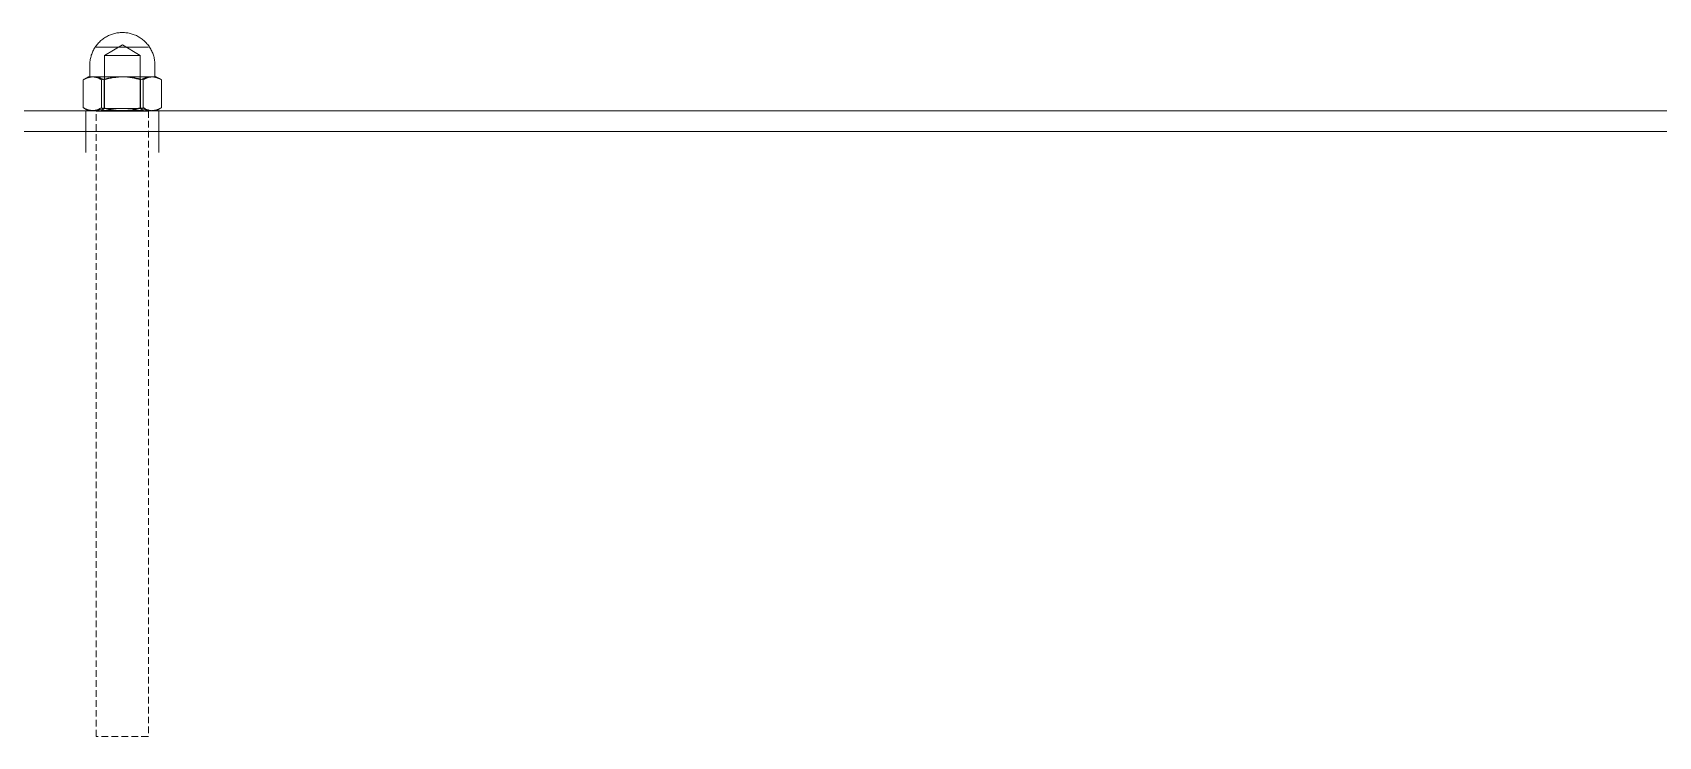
# Model space of a CAD drawing. Header units: millimetres. Extents: x -402 to 3954, y -41 to 3282.
# Drawn here: x 3311.1 to 3623, y 2361 to 2496 of the extents above; entities that cross this region are included whole.
import ezdxf

# ---------------------------------------------------------------- set-up
doc = ezdxf.new("R2010")
doc.units = ezdxf.units.MM
doc.linetypes.add('HIDDEN', pattern=[1.905, 1.27, -0.635])
doc.layers.add('ZANO_R', color=7, linetype='Continuous', lineweight=0)
doc.layers.add('ZANO_R_przerywana', color=7, linetype='HIDDEN', lineweight=0)

msp = doc.modelspace()

# ---------------------------------------------------------------- linework, layer by layer
at = {"layer": 'ZANO_R'}
for p, q in [((3324.9, 2495.02), (3325.08, 2495.13)), ((3325.08, 2495.13), (3325.27, 2495.24)), ((3325.27, 2495.24), (3325.46, 2495.34)), ((3325.46, 2495.34), (3325.65, 2495.44)), ((3325.65, 2495.44), (3325.84, 2495.52)), ((3325.84, 2495.52), (3326.04, 2495.61)), ((3326.04, 2495.61), (3326.24, 2495.68)), ((3326.24, 2495.68), (3326.44, 2495.75)), ((3326.44, 2495.75), (3326.65, 2495.81)), ((3326.65, 2495.81), (3326.85, 2495.86)), ((3326.85, 2495.86), (3327.06, 2495.91)), ((3327.06, 2495.91), (3327.27, 2495.95)), ((3327.27, 2495.95), (3327.48, 2495.98)), ((3327.48, 2495.98), (3327.69, 2496.01)), ((3327.69, 2496.01), (3327.91, 2496.03)), ((3327.91, 2496.03), (3328.12, 2496.04)), ((3328.12, 2496.04), (3328.33, 2496.04)), ((3328.33, 2496.04), (3328.55, 2496.04)), ((3328.55, 2496.04), (3328.76, 2496.03)), ((3328.76, 2496.03), (3328.97, 2496.01)), ((3328.97, 2496.01), (3329.18, 2495.98)), ((3329.18, 2495.98), (3329.39, 2495.95)), ((3329.39, 2495.95), (3329.6, 2495.91)), ((3329.6, 2495.91), (3329.81, 2495.86)), ((3329.81, 2495.86), (3330.02, 2495.81)), ((3330.02, 2495.81), (3330.22, 2495.75)), ((3330.22, 2495.75), (3330.43, 2495.68)), ((3330.43, 2495.68), (3330.62, 2495.61)), ((3330.62, 2495.61), (3330.82, 2495.52)), ((3330.82, 2495.52), (3331.02, 2495.44)), ((3331.02, 2495.44), (3331.21, 2495.34)), ((3331.21, 2495.34), (3331.4, 2495.24)), ((3331.4, 2495.24), (3331.58, 2495.13)), ((3331.58, 2495.13), (3331.76, 2495.02)), ((3322.44, 2491.88), (3322.52, 2492.08)), ((3322.52, 2492.08), (3322.6, 2492.28)), ((3322.6, 2492.28), (3322.69, 2492.48)), ((3322.69, 2492.48), (3322.78, 2492.67)), ((3322.78, 2492.67), (3322.88, 2492.85)), ((3322.88, 2492.85), (3322.99, 2493.04)), ((3322.99, 2493.04), (3323.11, 2493.22)), ((3323.11, 2493.22), (3323.23, 2493.4)), ((3323.23, 2493.4), (3323.35, 2493.57)), ((3323.33, 2493.21), (3333.33, 2493.21)), ((3323.35, 2493.57), (3323.48, 2493.74)), ((3323.48, 2493.74), (3323.62, 2493.9)), ((3323.62, 2493.9), (3323.76, 2494.06)), ((3323.76, 2494.06), (3323.91, 2494.21)), ((3323.91, 2494.21), (3324.07, 2494.36)), ((3324.07, 2494.36), (3324.22, 2494.5)), ((3324.22, 2494.5), (3324.39, 2494.64)), ((3324.39, 2494.64), (3324.56, 2494.77)), ((3324.56, 2494.77), (3324.73, 2494.9)), ((3324.73, 2494.9), (3324.9, 2495.02)), ((3324.93, 2491.64), (3328.33, 2493.68)), ((3328.33, 2493.68), (3331.73, 2491.64)), ((3331.76, 2495.02), (3331.94, 2494.9)), ((3331.94, 2494.9), (3332.11, 2494.77)), ((3332.11, 2494.77), (3332.28, 2494.64)), ((3332.28, 2494.64), (3332.44, 2494.5)), ((3332.44, 2494.5), (3332.6, 2494.36)), ((3332.6, 2494.36), (3332.75, 2494.21)), ((3332.75, 2494.21), (3332.9, 2494.06)), ((3332.9, 2494.06), (3333.04, 2493.9)), ((3333.04, 2493.9), (3333.18, 2493.74)), ((3333.18, 2493.74), (3333.31, 2493.57)), ((3333.31, 2493.57), (3333.44, 2493.4)), ((3333.44, 2493.4), (3333.56, 2493.22)), ((3333.56, 2493.22), (3333.67, 2493.04)), ((3333.67, 2493.04), (3333.78, 2492.85)), ((3333.78, 2492.85), (3333.88, 2492.67)), ((3333.88, 2492.67), (3333.98, 2492.48)), ((3333.98, 2492.48), (3334.06, 2492.28)), ((3334.06, 2492.28), (3334.15, 2492.08)), ((3334.15, 2492.08), (3334.22, 2491.88)), ((3322.08, 2489.79), (3322.09, 2490)), ((3322.08, 2487.66), (3322.08, 2489.79)), ((3322.09, 2490), (3322.1, 2490.22)), ((3322.1, 2490.22), (3322.11, 2490.43)), ((3322.11, 2490.43), (3322.14, 2490.64)), ((3322.14, 2490.64), (3322.17, 2490.85)), ((3322.17, 2490.85), (3322.21, 2491.06)), ((3322.21, 2491.06), (3322.26, 2491.27)), ((3322.26, 2491.27), (3322.31, 2491.48)), ((3322.31, 2491.48), (3322.37, 2491.68)), ((3322.37, 2491.68), (3322.44, 2491.88)), ((3324.93, 2491.64), (3324.93, 2491.64)), ((3324.93, 2481.49), (3324.93, 2491.64)), ((3324.93, 2491.64), (3331.21, 2491.64)), ((3331.21, 2491.64), (3331.73, 2491.64)), ((3331.73, 2491.64), (3331.73, 2481.49)), ((3334.22, 2491.88), (3334.29, 2491.68)), ((3334.29, 2491.68), (3334.35, 2491.48)), ((3334.35, 2491.48), (3334.4, 2491.27)), ((3334.4, 2491.27), (3334.45, 2491.06)), ((3334.45, 2491.06), (3334.49, 2490.85)), ((3334.49, 2490.85), (3334.52, 2490.64)), ((3334.52, 2490.64), (3334.55, 2490.43)), ((3334.55, 2490.43), (3334.57, 2490.22)), ((3334.57, 2490.22), (3334.58, 2490)), ((3334.58, 2490), (3334.58, 2489.79)), ((3334.58, 2489.79), (3334.58, 2487.66)), ((3320.83, 2486.96), (3320.96, 2487.03)), ((3320.92, 2487.02), (3320.83, 2486.96)), ((3320.83, 2486.96), (3320.83, 2481.62)), ((3321.02, 2487.08), (3320.92, 2487.02)), ((3320.96, 2487.03), (3321.09, 2487.1)), ((3321.11, 2487.13), (3321.02, 2487.08)), ((3321.05, 2487.09), (3321.83, 2487.54)), ((3321.09, 2487.1), (3321.22, 2487.16)), ((3321.21, 2487.18), (3321.11, 2487.13)), ((3321.31, 2487.23), (3321.21, 2487.18)), ((3321.22, 2487.16), (3321.36, 2487.22)), ((3321.41, 2487.28), (3321.31, 2487.23)), ((3321.36, 2487.22), (3321.49, 2487.28)), ((3321.51, 2487.32), (3321.41, 2487.28)), ((3321.49, 2487.28), (3321.63, 2487.32)), ((3321.61, 2487.36), (3321.51, 2487.32)), ((3321.72, 2487.39), (3321.61, 2487.36)), ((3321.63, 2487.32), (3321.77, 2487.37)), ((3321.82, 2487.42), (3321.72, 2487.39)), ((3321.77, 2487.37), (3321.91, 2487.41)), ((3321.93, 2487.45), (3321.82, 2487.42)), ((3321.83, 2487.54), (3321.83, 2487.54)), ((3321.83, 2487.54), (3321.83, 2487.54)), ((3321.83, 2487.54), (3321.83, 2487.54)), ((3321.83, 2487.54), (3321.83, 2487.54)), ((3321.83, 2487.54), (3321.83, 2487.54)), ((3321.83, 2487.54), (3321.84, 2487.54)), ((3321.84, 2487.54), (3321.87, 2487.54)), ((3321.87, 2487.54), (3322.01, 2487.54)), ((3321.91, 2487.41), (3322.05, 2487.44)), ((3322.03, 2487.47), (3321.93, 2487.45)), ((3321.97, 2487.54), (3321.97, 2487.54)), ((3321.97, 2487.54), (3321.98, 2487.54)), ((3321.98, 2487.54), (3321.99, 2487.55)), ((3321.98, 2487.54), (3321.98, 2487.54)), ((3321.98, 2487.54), (3321.99, 2487.54)), ((3321.99, 2487.54), (3321.99, 2487.55)), ((3321.99, 2487.55), (3321.99, 2487.55)), ((3321.99, 2487.55), (3322, 2487.55)), ((3322, 2487.55), (3322, 2487.55)), ((3322, 2487.55), (3322.01, 2487.55)), ((3322.01, 2487.55), (3322.02, 2487.56)), ((3322.01, 2487.55), (3322.01, 2487.55)), ((3322.01, 2487.55), (3322.01, 2487.55)), ((3322.01, 2487.54), (3322.53, 2487.54)), ((3322.02, 2487.56), (3322.02, 2487.56)), ((3322.02, 2487.56), (3322.02, 2487.56)), ((3322.02, 2487.56), (3322.03, 2487.56)), ((3322.03, 2487.56), (3322.03, 2487.57)), ((3322.03, 2487.57), (3322.04, 2487.57)), ((3322.03, 2487.56), (3322.03, 2487.56)), ((3322.14, 2487.5), (3322.03, 2487.47)), ((3322.04, 2487.57), (3322.05, 2487.58)), ((3322.04, 2487.57), (3322.04, 2487.57)), ((3322.04, 2487.57), (3322.04, 2487.57)), ((3322.05, 2487.58), (3322.06, 2487.59)), ((3322.05, 2487.58), (3322.05, 2487.58)), ((3322.05, 2487.58), (3322.05, 2487.58)), ((3322.05, 2487.44), (3322.2, 2487.47)), ((3322.06, 2487.59), (3322.06, 2487.6)), ((3322.06, 2487.6), (3322.06, 2487.6)), ((3322.06, 2487.6), (3322.07, 2487.6)), ((3322.06, 2487.59), (3322.06, 2487.59)), ((3322.06, 2487.59), (3322.06, 2487.59)), ((3322.07, 2487.61), (3322.07, 2487.62)), ((3322.07, 2487.62), (3322.08, 2487.62)), ((3322.07, 2487.6), (3322.07, 2487.61)), ((3322.07, 2487.61), (3322.07, 2487.61)), ((3322.07, 2487.61), (3322.07, 2487.61)), ((3322.08, 2487.65), (3322.08, 2487.66)), ((3322.08, 2487.66), (3322.08, 2487.66)), ((3322.08, 2487.64), (3322.08, 2487.65)), ((3322.08, 2487.65), (3322.08, 2487.65)), ((3322.08, 2487.65), (3322.08, 2487.65)), ((3322.08, 2487.63), (3322.08, 2487.64)), ((3322.08, 2487.64), (3322.08, 2487.64)), ((3322.08, 2487.62), (3322.08, 2487.63)), ((3322.08, 2487.63), (3322.08, 2487.63)), ((3322.08, 2487.63), (3322.08, 2487.63)), ((3322.25, 2487.51), (3322.14, 2487.5)), ((3322.2, 2487.47), (3322.34, 2487.5)), ((3322.36, 2487.53), (3322.25, 2487.51)), ((3322.34, 2487.5), (3322.49, 2487.52)), ((3322.47, 2487.54), (3322.36, 2487.53)), ((3322.58, 2487.54), (3322.47, 2487.54)), ((3322.49, 2487.52), (3322.63, 2487.53)), ((3322.69, 2487.54), (3322.58, 2487.54)), ((3322.63, 2487.53), (3322.78, 2487.54)), ((3322.63, 2487.54), (3327.94, 2487.54)), ((3322.8, 2487.53), (3322.69, 2487.54)), ((3322.91, 2487.51), (3322.8, 2487.53)), ((3322.89, 2487.54), (3323.04, 2487.53)), ((3323.01, 2487.5), (3322.91, 2487.51)), ((3323.12, 2487.47), (3323.01, 2487.5)), ((3323.04, 2487.53), (3323.18, 2487.52)), ((3323.23, 2487.45), (3323.12, 2487.47)), ((3323.18, 2487.52), (3323.33, 2487.5)), ((3323.33, 2487.42), (3323.23, 2487.45)), ((3323.33, 2487.5), (3323.47, 2487.47)), ((3323.44, 2487.39), (3323.33, 2487.42)), ((3323.54, 2487.36), (3323.44, 2487.39)), ((3323.47, 2487.47), (3323.62, 2487.44)), ((3323.65, 2487.32), (3323.54, 2487.36)), ((3323.62, 2487.44), (3323.76, 2487.41)), ((3323.75, 2487.28), (3323.65, 2487.32)), ((3323.85, 2487.23), (3323.75, 2487.28)), ((3323.76, 2487.41), (3323.9, 2487.37)), ((3323.95, 2487.18), (3323.85, 2487.23)), ((3323.9, 2487.37), (3324.04, 2487.33)), ((3324.04, 2487.13), (3323.95, 2487.18)), ((3324.04, 2487.33), (3324.18, 2487.28)), ((3324.14, 2487.08), (3324.04, 2487.13)), ((3324.23, 2487.02), (3324.14, 2487.08)), ((3324.18, 2487.28), (3324.32, 2487.22)), ((3324.32, 2486.96), (3324.23, 2487.02)), ((3324.32, 2487.22), (3324.45, 2487.16)), ((3324.73, 2487.08), (3324.32, 2486.96)), ((3324.32, 2481.62), (3324.32, 2486.96)), ((3324.45, 2487.16), (3324.58, 2487.1)), ((3324.58, 2487.1), (3324.71, 2487.03)), ((3324.71, 2487.03), (3324.84, 2486.96)), ((3325.14, 2487.18), (3324.73, 2487.08)), ((3324.84, 2486.96), (3325.29, 2487.09)), ((3324.84, 2481.62), (3324.84, 2486.96)), ((3325.55, 2487.27), (3325.14, 2487.18)), ((3325.29, 2487.09), (3325.73, 2487.2)), ((3325.97, 2487.35), (3325.55, 2487.27)), ((3325.73, 2487.2), (3326.19, 2487.3)), ((3326.39, 2487.42), (3325.97, 2487.35)), ((3326.19, 2487.3), (3326.64, 2487.38)), ((3326.81, 2487.47), (3326.39, 2487.42)), ((3326.64, 2487.38), (3327.1, 2487.44)), ((3327.23, 2487.51), (3326.81, 2487.47)), ((3327.1, 2487.44), (3327.56, 2487.49)), ((3327.65, 2487.53), (3327.23, 2487.51)), ((3327.56, 2487.49), (3328.02, 2487.52)), ((3328.07, 2487.54), (3327.65, 2487.53)), ((3328.02, 2487.52), (3328.48, 2487.54)), ((3328.5, 2487.53), (3328.07, 2487.54)), ((3328.17, 2487.54), (3333.77, 2487.54)), ((3328.92, 2487.51), (3328.5, 2487.53)), ((3328.69, 2487.54), (3329.16, 2487.52)), ((3328.72, 2487.54), (3328.83, 2487.54)), ((3329.34, 2487.47), (3328.92, 2487.51)), ((3329.16, 2487.52), (3329.62, 2487.49)), ((3329.76, 2487.42), (3329.34, 2487.47)), ((3329.62, 2487.49), (3330.08, 2487.44)), ((3330.18, 2487.35), (3329.76, 2487.42)), ((3330.08, 2487.44), (3330.54, 2487.38)), ((3330.59, 2487.27), (3330.18, 2487.35)), ((3330.54, 2487.38), (3330.99, 2487.3)), ((3331.01, 2487.18), (3330.59, 2487.27)), ((3330.99, 2487.3), (3331.45, 2487.2)), ((3331.42, 2487.08), (3331.01, 2487.18)), ((3331.82, 2486.96), (3331.42, 2487.08)), ((3331.45, 2487.2), (3331.9, 2487.09)), ((3331.94, 2487.03), (3331.82, 2486.96)), ((3331.82, 2481.62), (3331.82, 2486.96)), ((3331.9, 2487.09), (3332.34, 2486.96)), ((3332.07, 2487.1), (3331.94, 2487.03)), ((3332.2, 2487.16), (3332.07, 2487.1)), ((3332.32, 2487.21), (3332.2, 2487.16)), ((3332.45, 2487.27), (3332.32, 2487.21)), ((3332.34, 2486.96), (3332.44, 2487.02)), ((3332.34, 2486.96), (3332.34, 2481.62)), ((3332.44, 2487.02), (3332.53, 2487.08)), ((3332.59, 2487.31), (3332.45, 2487.27)), ((3332.53, 2487.08), (3332.63, 2487.14)), ((3332.72, 2487.36), (3332.59, 2487.31)), ((3332.63, 2487.14), (3332.73, 2487.19)), ((3332.86, 2487.4), (3332.72, 2487.36)), ((3332.73, 2487.19), (3332.83, 2487.24)), ((3332.83, 2487.24), (3332.94, 2487.29)), ((3332.99, 2487.43), (3332.86, 2487.4)), ((3332.94, 2487.29), (3333.04, 2487.33)), ((3333.13, 2487.46), (3332.99, 2487.43)), ((3333.04, 2487.33), (3333.15, 2487.37)), ((3333.27, 2487.49), (3333.13, 2487.46)), ((3333.15, 2487.37), (3333.26, 2487.4)), ((3333.26, 2487.4), (3333.37, 2487.43)), ((3333.41, 2487.51), (3333.27, 2487.49)), ((3333.37, 2487.43), (3333.48, 2487.46)), ((3333.55, 2487.52), (3333.41, 2487.51)), ((3333.48, 2487.46), (3333.59, 2487.48)), ((3333.69, 2487.53), (3333.55, 2487.52)), ((3333.59, 2487.48), (3333.7, 2487.5)), ((3333.83, 2487.54), (3333.69, 2487.53)), ((3333.7, 2487.5), (3333.81, 2487.52)), ((3333.81, 2487.52), (3333.93, 2487.53)), ((3333.97, 2487.53), (3333.83, 2487.54)), ((3333.88, 2487.54), (3334.83, 2487.54)), ((3333.93, 2487.53), (3334.04, 2487.54)), ((3334.11, 2487.52), (3333.97, 2487.53)), ((3334.25, 2487.51), (3334.11, 2487.52)), ((3334.13, 2487.54), (3334.24, 2487.53)), ((3334.24, 2487.53), (3334.34, 2487.52)), ((3334.39, 2487.49), (3334.25, 2487.51)), ((3334.34, 2487.52), (3334.45, 2487.51)), ((3334.52, 2487.46), (3334.39, 2487.49)), ((3334.45, 2487.51), (3334.55, 2487.49)), ((3334.66, 2487.43), (3334.52, 2487.46)), ((3334.55, 2487.49), (3334.65, 2487.47)), ((3334.58, 2487.66), (3334.58, 2487.66)), ((3334.58, 2487.66), (3334.58, 2487.65)), ((3334.58, 2487.65), (3334.58, 2487.65)), ((3334.58, 2487.65), (3334.58, 2487.65)), ((3334.58, 2487.65), (3334.58, 2487.64)), ((3334.58, 2487.64), (3334.58, 2487.64)), ((3334.58, 2487.64), (3334.59, 2487.63)), ((3334.59, 2487.63), (3334.59, 2487.63)), ((3334.59, 2487.63), (3334.59, 2487.63)), ((3334.59, 2487.63), (3334.59, 2487.62)), ((3334.59, 2487.62), (3334.59, 2487.62)), ((3334.59, 2487.62), (3334.59, 2487.61)), ((3334.59, 2487.61), (3334.59, 2487.61)), ((3334.59, 2487.61), (3334.6, 2487.61)), ((3334.6, 2487.61), (3334.6, 2487.6)), ((3334.6, 2487.6), (3334.6, 2487.6)), ((3334.6, 2487.6), (3334.6, 2487.6)), ((3334.6, 2487.6), (3334.6, 2487.59)), ((3334.6, 2487.59), (3334.61, 2487.59)), ((3334.61, 2487.59), (3334.61, 2487.59)), ((3334.61, 2487.59), (3334.61, 2487.58)), ((3334.61, 2487.58), (3334.61, 2487.58)), ((3334.61, 2487.58), (3334.62, 2487.58)), ((3334.62, 2487.58), (3334.62, 2487.57)), ((3334.62, 2487.57), (3334.62, 2487.57)), ((3334.62, 2487.57), (3334.63, 2487.57)), ((3334.63, 2487.57), (3334.63, 2487.57)), ((3334.63, 2487.57), (3334.63, 2487.56)), ((3334.63, 2487.56), (3334.64, 2487.56)), ((3334.64, 2487.56), (3334.64, 2487.56)), ((3334.64, 2487.56), (3334.64, 2487.56)), ((3334.64, 2487.56), (3334.65, 2487.56)), ((3334.65, 2487.56), (3334.65, 2487.55)), ((3334.65, 2487.55), (3334.65, 2487.55)), ((3334.65, 2487.55), (3334.66, 2487.55)), ((3334.65, 2487.47), (3334.75, 2487.45)), ((3334.66, 2487.55), (3334.66, 2487.55)), ((3334.66, 2487.55), (3334.67, 2487.55)), ((3334.8, 2487.4), (3334.66, 2487.43)), ((3334.67, 2487.55), (3334.67, 2487.55)), ((3334.67, 2487.55), (3334.67, 2487.55)), ((3334.67, 2487.55), (3334.68, 2487.54)), ((3334.68, 2487.54), (3334.69, 2487.54)), ((3334.68, 2487.54), (3334.68, 2487.54)), ((3334.68, 2487.54), (3334.69, 2487.54)), ((3334.69, 2487.54), (3334.69, 2487.54)), ((3334.69, 2487.54), (3334.69, 2487.54)), ((3334.75, 2487.45), (3334.85, 2487.42)), ((3334.93, 2487.36), (3334.8, 2487.4)), ((3334.83, 2487.54), (3335.67, 2487.06)), ((3334.85, 2487.42), (3334.95, 2487.39)), ((3335.07, 2487.31), (3334.93, 2487.36)), ((3334.95, 2487.39), (3335.05, 2487.36)), ((3335.05, 2487.36), (3335.15, 2487.32)), ((3335.2, 2487.27), (3335.07, 2487.31)), ((3335.15, 2487.32), (3335.25, 2487.28)), ((3335.33, 2487.21), (3335.2, 2487.27)), ((3335.25, 2487.28), (3335.34, 2487.24)), ((3335.46, 2487.16), (3335.33, 2487.21)), ((3335.34, 2487.24), (3335.44, 2487.19)), ((3335.44, 2487.19), (3335.53, 2487.14)), ((3335.58, 2487.1), (3335.46, 2487.16)), ((3335.53, 2487.14), (3335.62, 2487.09)), ((3335.71, 2487.03), (3335.58, 2487.1)), ((3335.67, 2487.06), (3335.83, 2486.96)), ((3335.83, 2486.96), (3335.71, 2487.03)), ((3335.83, 2481.62), (3335.83, 2486.96)), ((3283.33, 2481.04), (3713.33, 2481.04)), ((3320.83, 2481.62), (3320.96, 2481.55)), ((3320.83, 2481.62), (3320.93, 2481.56)), ((3320.93, 2481.56), (3321.02, 2481.5)), ((3320.96, 2481.55), (3321.09, 2481.48)), ((3321.02, 2481.5), (3321.12, 2481.44)), ((3321.83, 2481.04), (3321.05, 2481.49)), ((3321.09, 2481.48), (3321.22, 2481.42)), ((3321.12, 2481.44), (3321.22, 2481.39)), ((3321.22, 2481.42), (3321.36, 2481.36)), ((3321.22, 2481.39), (3321.33, 2481.34)), ((3321.33, 2481.34), (3321.43, 2481.3)), ((3321.33, 2481.04), (3321.33, 2473.04)), ((3321.36, 2481.36), (3321.49, 2481.31)), ((3321.43, 2481.3), (3321.54, 2481.25)), ((3321.49, 2481.31), (3321.63, 2481.26)), ((3321.54, 2481.25), (3321.64, 2481.22)), ((3321.63, 2481.26), (3321.77, 2481.21)), ((3321.64, 2481.22), (3321.75, 2481.18)), ((3321.75, 2481.18), (3321.86, 2481.15)), ((3321.77, 2481.21), (3321.91, 2481.17)), ((3321.86, 2481.15), (3321.97, 2481.12)), ((3321.91, 2481.17), (3322.05, 2481.14)), ((3321.97, 2481.12), (3322.08, 2481.1)), ((3322.05, 2481.14), (3322.2, 2481.11)), ((3322.08, 2481.1), (3322.19, 2481.08)), ((3322.19, 2481.08), (3322.31, 2481.06)), ((3322.2, 2481.11), (3322.34, 2481.09)), ((3322.31, 2481.06), (3322.42, 2481.05)), ((3322.34, 2481.09), (3322.49, 2481.07)), ((3322.42, 2481.05), (3322.53, 2481.04)), ((3322.47, 2481.04), (3322.53, 2481.04)), ((3322.49, 2481.07), (3322.63, 2481.05)), ((3322.63, 2481.05), (3322.78, 2481.04)), ((3322.63, 2481.04), (3322.74, 2481.05)), ((3322.63, 2481.04), (3322.69, 2481.04)), ((3322.74, 2481.05), (3322.85, 2481.06)), ((3322.85, 2481.06), (3322.96, 2481.08)), ((3322.89, 2481.04), (3323.04, 2481.05)), ((3322.89, 2481.04), (3322.96, 2481.04)), ((3322.96, 2481.08), (3323.08, 2481.1)), ((3323.04, 2481.05), (3323.18, 2481.07)), ((3323.08, 2481.1), (3323.19, 2481.12)), ((3323.18, 2481.07), (3323.33, 2481.09)), ((3323.19, 2481.12), (3323.3, 2481.15)), ((3323.3, 2481.15), (3323.41, 2481.18)), ((3323.33, 2481.09), (3323.47, 2481.11)), ((3333.23, 2480.97), (3323.33, 2480.97)), ((3323.41, 2481.18), (3323.51, 2481.22)), ((3323.47, 2481.11), (3323.62, 2481.14)), ((3323.51, 2481.22), (3323.62, 2481.26)), ((3323.62, 2481.26), (3323.73, 2481.3)), ((3323.62, 2481.14), (3323.76, 2481.17)), ((3323.73, 2481.3), (3323.83, 2481.34)), ((3323.76, 2481.17), (3323.9, 2481.21)), ((3323.83, 2481.34), (3323.93, 2481.39)), ((3323.9, 2481.21), (3324.04, 2481.26)), ((3323.93, 2481.39), (3324.03, 2481.44)), ((3324.03, 2481.44), (3324.13, 2481.5)), ((3324.04, 2481.26), (3324.18, 2481.31)), ((3324.13, 2481.5), (3324.23, 2481.56)), ((3324.18, 2481.31), (3324.32, 2481.36)), ((3324.23, 2481.56), (3324.32, 2481.62)), ((3324.32, 2481.62), (3324.77, 2481.49)), ((3324.32, 2481.36), (3324.45, 2481.42)), ((3324.33, 2481.07), (3324.93, 2481.49)), ((3324.33, 2481.04), (3324.33, 2481.07)), ((3331.71, 2481.07), (3324.33, 2481.07)), ((3324.45, 2481.42), (3324.58, 2481.48)), ((3324.58, 2481.48), (3324.71, 2481.55)), ((3324.71, 2481.55), (3324.84, 2481.62)), ((3324.77, 2481.49), (3325.22, 2481.38)), ((3325.29, 2481.49), (3324.84, 2481.62)), ((3331.21, 2481.49), (3324.93, 2481.49)), ((3325.22, 2481.38), (3325.68, 2481.29)), ((3325.74, 2481.38), (3325.29, 2481.49)), ((3325.68, 2481.29), (3326.13, 2481.2)), ((3326.19, 2481.29), (3325.74, 2481.38)), ((3326.13, 2481.2), (3326.6, 2481.14)), ((3326.65, 2481.21), (3326.19, 2481.29)), ((3326.6, 2481.14), (3327.06, 2481.09)), ((3327.11, 2481.14), (3326.65, 2481.21)), ((3327.06, 2481.09), (3327.52, 2481.06)), ((3327.57, 2481.09), (3327.11, 2481.14)), ((3327.52, 2481.06), (3327.99, 2481.04)), ((3328.03, 2481.06), (3327.57, 2481.09)), ((3327.83, 2481.04), (3327.96, 2481.04)), ((3327.88, 2481.06), (3327.86, 2481.07)), ((3328.5, 2481.04), (3328.03, 2481.06)), ((3328.09, 2481.04), (3328.51, 2481.05)), ((3328.17, 2481.04), (3328.31, 2481.04)), ((3328.47, 2481.04), (3328.35, 2481.04)), ((3328.51, 2481.05), (3328.93, 2481.08)), ((3329.16, 2481.06), (3328.7, 2481.04)), ((3328.93, 2481.08), (3329.35, 2481.12)), ((3329.62, 2481.09), (3329.16, 2481.06)), ((3329.35, 2481.12), (3329.77, 2481.17)), ((3330.08, 2481.14), (3329.62, 2481.09)), ((3329.77, 2481.17), (3330.18, 2481.23)), ((3330.54, 2481.21), (3330.08, 2481.14)), ((3330.18, 2481.23), (3330.6, 2481.31)), ((3331, 2481.29), (3330.54, 2481.21)), ((3330.6, 2481.31), (3331.01, 2481.4)), ((3331.45, 2481.38), (3331, 2481.29)), ((3331.01, 2481.4), (3331.42, 2481.51)), ((3331.6, 2481.49), (3331.21, 2481.49)), ((3331.42, 2481.51), (3331.82, 2481.62)), ((3331.9, 2481.5), (3331.45, 2481.38)), ((3331.7, 2481.49), (3331.6, 2481.49)), ((3331.73, 2481.49), (3331.7, 2481.49)), ((3332.17, 2481.07), (3331.71, 2481.07)), ((3331.73, 2481.49), (3332.33, 2481.07)), ((3331.73, 2481.49), (3331.73, 2481.49)), ((3331.73, 2481.49), (3331.73, 2481.49)), ((3331.73, 2481.49), (3331.73, 2481.49)), ((3331.73, 2481.49), (3331.73, 2481.49)), ((3331.73, 2481.49), (3331.73, 2481.49)), ((3331.73, 2481.49), (3331.73, 2481.49)), ((3331.82, 2481.62), (3331.95, 2481.55)), ((3332.34, 2481.62), (3331.9, 2481.5)), ((3331.95, 2481.55), (3332.08, 2481.48)), ((3332.08, 2481.48), (3332.21, 2481.42)), ((3332.29, 2481.07), (3332.17, 2481.07)), ((3332.21, 2481.42), (3332.35, 2481.36)), ((3332.32, 2481.07), (3332.29, 2481.07)), ((3332.33, 2481.07), (3332.32, 2481.07)), ((3332.33, 2481.07), (3332.33, 2481.04)), ((3332.33, 2481.07), (3332.33, 2481.07)), ((3332.33, 2481.07), (3332.33, 2481.07)), ((3332.33, 2481.07), (3332.33, 2481.07)), ((3332.33, 2481.07), (3332.33, 2481.07)), ((3332.33, 2481.07), (3332.33, 2481.07)), ((3332.44, 2481.56), (3332.34, 2481.62)), ((3332.35, 2481.36), (3332.48, 2481.31)), ((3332.53, 2481.5), (3332.44, 2481.56)), ((3332.48, 2481.31), (3332.62, 2481.26)), ((3332.63, 2481.44), (3332.53, 2481.5)), ((3332.62, 2481.26), (3332.76, 2481.21)), ((3332.73, 2481.39), (3332.63, 2481.44)), ((3332.83, 2481.34), (3332.73, 2481.39)), ((3332.76, 2481.21), (3332.9, 2481.17)), ((3332.94, 2481.3), (3332.83, 2481.34)), ((3332.9, 2481.17), (3333.05, 2481.14)), ((3333.04, 2481.26), (3332.94, 2481.3)), ((3333.15, 2481.22), (3333.04, 2481.26)), ((3333.05, 2481.14), (3333.19, 2481.11)), ((3333.26, 2481.18), (3333.15, 2481.22)), ((3333.19, 2481.11), (3333.33, 2481.09)), ((3333.31, 2480.97), (3333.23, 2480.97)), ((3333.37, 2481.15), (3333.26, 2481.18)), ((3333.33, 2480.97), (3333.31, 2480.97)), ((3333.33, 2481.09), (3333.48, 2481.07)), ((3333.33, 2480.97), (3333.33, 2480.97)), ((3333.33, 2480.97), (3333.33, 2480.97)), ((3333.33, 2480.97), (3333.33, 2480.97)), ((3333.33, 2480.97), (3333.33, 2480.97)), ((3333.33, 2480.97), (3333.33, 2480.97)), ((3333.33, 2480.97), (3333.33, 2480.97)), ((3333.33, 2480.97), (3333.33, 2480.97)), ((3333.48, 2481.12), (3333.37, 2481.15)), ((3333.59, 2481.1), (3333.48, 2481.12)), ((3333.48, 2481.07), (3333.63, 2481.05)), ((3333.7, 2481.08), (3333.59, 2481.1)), ((3333.63, 2481.05), (3333.77, 2481.04)), ((3333.81, 2481.06), (3333.7, 2481.08)), ((3333.93, 2481.05), (3333.81, 2481.06)), ((3333.88, 2481.04), (3334.03, 2481.05)), ((3334.04, 2481.04), (3333.93, 2481.05)), ((3334.03, 2481.04), (3333.98, 2481.04)), ((3334.03, 2481.05), (3334.18, 2481.07)), ((3334.24, 2481.05), (3334.13, 2481.04)), ((3334.2, 2481.04), (3334.13, 2481.04)), ((3334.18, 2481.07), (3334.32, 2481.09)), ((3334.34, 2481.06), (3334.24, 2481.05)), ((3334.32, 2481.09), (3334.47, 2481.11)), ((3334.44, 2481.07), (3334.34, 2481.06)), ((3334.55, 2481.09), (3334.44, 2481.07)), ((3334.47, 2481.11), (3334.61, 2481.14)), ((3334.65, 2481.11), (3334.55, 2481.09)), ((3334.61, 2481.14), (3334.75, 2481.17)), ((3334.75, 2481.13), (3334.65, 2481.11)), ((3334.75, 2481.17), (3334.89, 2481.21)), ((3334.85, 2481.16), (3334.75, 2481.13)), ((3335.67, 2481.53), (3334.83, 2481.04)), ((3334.95, 2481.19), (3334.85, 2481.16)), ((3334.89, 2481.21), (3335.03, 2481.26)), ((3335.05, 2481.23), (3334.95, 2481.19)), ((3335.03, 2481.26), (3335.17, 2481.31)), ((3335.15, 2481.26), (3335.05, 2481.23)), ((3335.25, 2481.3), (3335.15, 2481.26)), ((3335.17, 2481.31), (3335.31, 2481.36)), ((3335.34, 2481.35), (3335.25, 2481.3)), ((3335.31, 2481.36), (3335.44, 2481.42)), ((3335.33, 2473.04), (3335.33, 2481.04)), ((3335.43, 2481.39), (3335.34, 2481.35)), ((3335.53, 2481.44), (3335.43, 2481.39)), ((3335.44, 2481.42), (3335.57, 2481.48)), ((3335.62, 2481.5), (3335.53, 2481.44)), ((3335.57, 2481.48), (3335.7, 2481.55)), ((3335.83, 2481.62), (3335.67, 2481.53)), ((3335.7, 2481.55), (3335.83, 2481.62)), ((-402.46, 2477.04), (3617.97, 2477.04)), ((3194.1, 2477.04), (3794.1, 2477.04))]:
    msp.add_line(p, q, dxfattribs=at)
at = {"layer": 'ZANO_R_przerywana'}
for p, q in [((3323.33, 2360.97), (3323.33, 2480.97)), ((3333.33, 2480.97), (3333.33, 2360.97)), ((3333.23, 2360.97), (3323.33, 2360.97)), ((3333.31, 2360.97), (3333.23, 2360.97)), ((3333.33, 2360.97), (3333.31, 2360.97)), ((3333.33, 2360.97), (3333.33, 2360.97)), ((3333.33, 2360.97), (3333.33, 2360.97)), ((3333.33, 2360.97), (3333.33, 2360.97)), ((3333.33, 2360.97), (3333.33, 2360.97)), ((3333.33, 2360.97), (3333.33, 2360.97)), ((3333.33, 2360.97), (3333.33, 2360.97)), ((3333.33, 2360.97), (3333.33, 2360.97))]:
    msp.add_line(p, q, dxfattribs=at)

doc.saveas('drawing.dxf')
